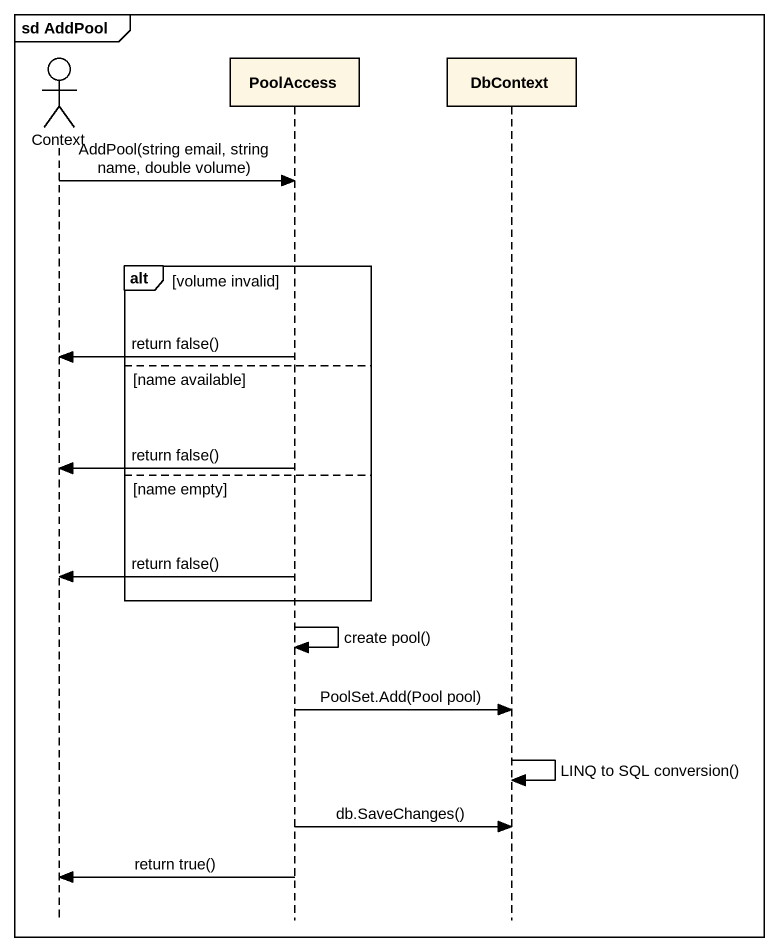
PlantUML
@startuml
mainframe sd AddPool
hide footbox
actor Context
participant PoolAccess
participant DbContext

Context -> PoolAccess : AddPool(string email, string name, double volume)
alt volume invalid
  PoolAccess -> Context : return false()
else name available
  PoolAccess -> Context : return false()
else name empty
  PoolAccess -> Context : return false()
end
PoolAccess -> PoolAccess : create pool()
PoolAccess -> DbContext : PoolSet.Add(Pool pool)
DbContext -> DbContext : LINQ to SQL conversion()
PoolAccess -> DbContext : db.SaveChanges()
PoolAccess -> Context : return true()
@enduml
